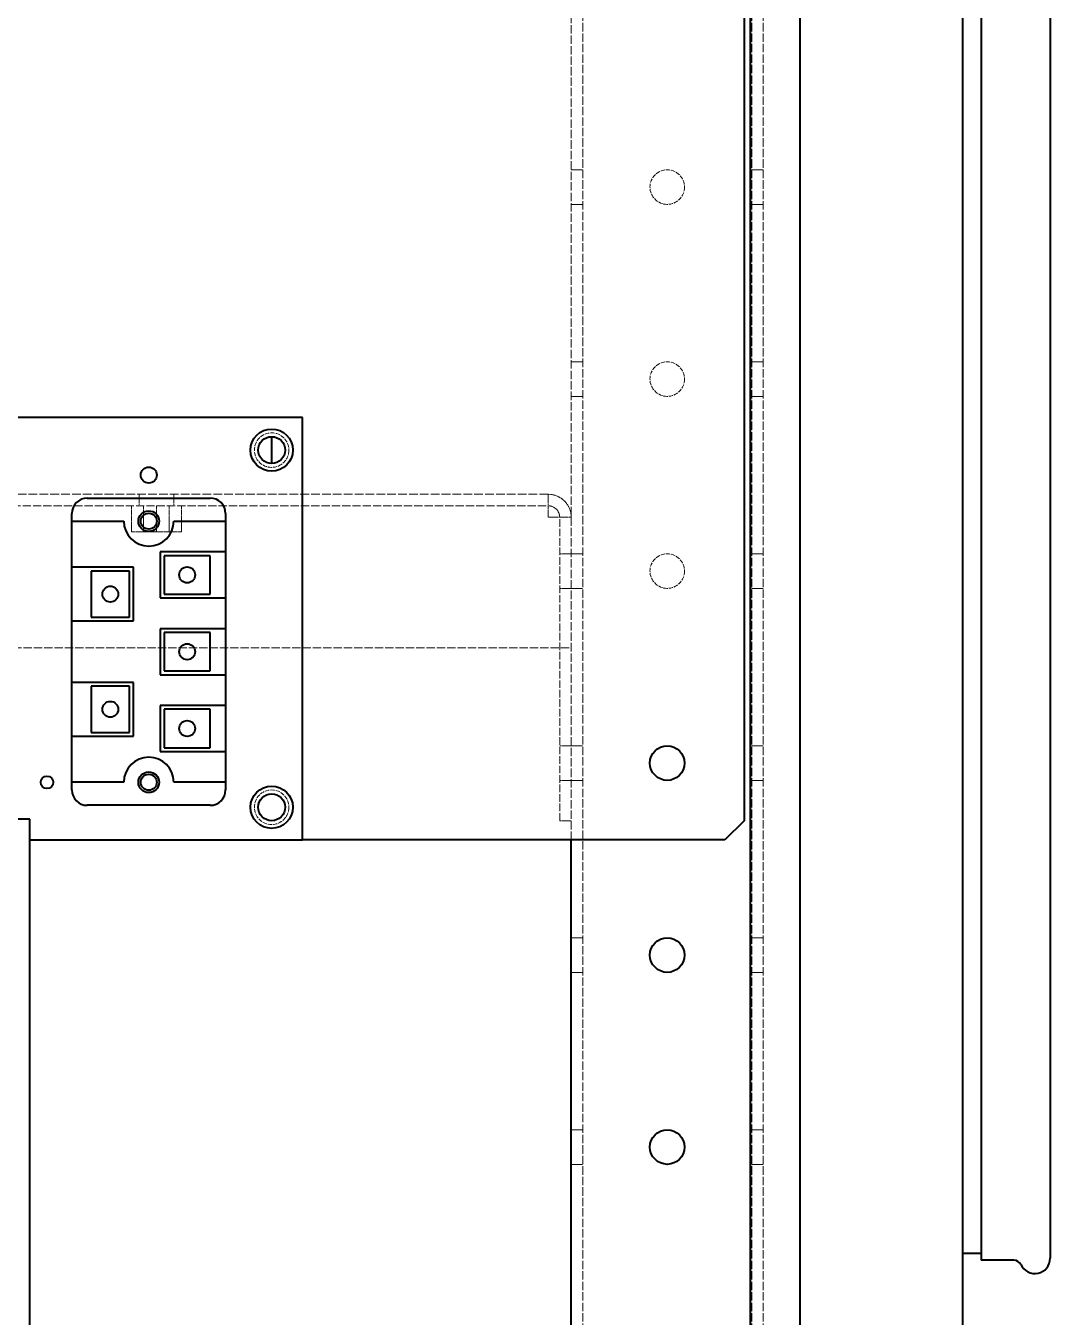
# Model space of a CAD drawing. Header units: inches. Extents: x 6934 to 18973, y 4254 to 7629.
# Drawn here: x 15670.5 to 15937.2, y 4935.5 to 5271.8 of the extents above; entities that cross this region are included whole.
import ezdxf

# ---------------------------------------------------------------- set-up
doc = ezdxf.new("R2010")
doc.units = ezdxf.units.IN
doc.header["$MEASUREMENT"] = 0
doc.linetypes.add('POWER SUPPLY CASE INLINER1$0$DASHED', pattern=[0.2067, 0.1654, -0.0413])
doc.layers.add('POWER SUPPLY CASE INLINER1$0$가려진 것(ISO)', color=2, linetype='POWER SUPPLY CASE INLINER1$0$DASHED', lineweight=18, true_color=0xffff00)
doc.layers.add('POWER SUPPLY CASE INLINER1$0$가시적인 것(ISO)', color=3, linetype='Continuous', lineweight=40, true_color=0x00ff00)

# ---------------------------------------------------------------- blocks, each defined once
blk = doc.blocks.new('POWER SUPPLY CASE INLINER1')
at = {"layer": 'POWER SUPPLY CASE INLINER1$0$가려진 것(ISO)', "ltscale": 13.215807}
for p, q in [((4007.09, 502.83), (4007.09, 1398.83)), ((4051.09, 502.83), (4051.09, 1398.83)), ((4054.09, 502.83), (4054.09, 1398.83))]:
    blk.add_line(p, q, dxfattribs=at)
at = {"layer": 'POWER SUPPLY CASE INLINER1$0$가려진 것(ISO)', "ltscale": 13.194353}
blk.add_line((4004.09, 805.83), (4004.09, 1285.83), dxfattribs=at)
at = {"layer": 'POWER SUPPLY CASE INLINER1$0$가려진 것(ISO)', "ltscale": 0.714161}
for p, q in [((4004.09, 980.33), (4007.09, 980.33)), ((4051.09, 980.33), (4054.09, 980.33)), ((4004.09, 971.33), (4007.09, 971.33)), ((4051.09, 971.33), (4054.09, 971.33)), ((4004.09, 930.33), (4007.09, 930.33)), ((4051.09, 930.33), (4054.09, 930.33)), ((4004.09, 921.33), (4007.09, 921.33)), ((4051.09, 921.33), (4054.09, 921.33)), ((3891.59, 892.83), (3891.59, 895.83)), ((3900.59, 892.83), (3900.59, 895.83)), ((3998.09, 892.83), (3998.09, 895.83)), ((4001.09, 880.33), (4004.09, 880.33)), ((4004.09, 880.33), (4007.09, 880.33)), ((4051.09, 880.33), (4054.09, 880.33)), ((4001.09, 871.33), (4004.09, 871.33)), ((4004.09, 871.33), (4007.09, 871.33)), ((4051.09, 871.33), (4054.09, 871.33)), ((4001.09, 830.33), (4004.09, 830.33)), ((4004.09, 830.33), (4007.09, 830.33)), ((4051.09, 830.33), (4054.09, 830.33)), ((4001.09, 821.33), (4004.09, 821.33)), ((4004.09, 821.33), (4007.09, 821.33)), ((4051.09, 821.33), (4054.09, 821.33)), ((4001.09, 810.83), (4004.09, 810.83)), ((4004.09, 780.33), (4007.09, 780.33)), ((4051.09, 780.33), (4054.09, 780.33)), ((4004.09, 771.33), (4007.09, 771.33)), ((4051.09, 771.33), (4054.09, 771.33)), ((4004.09, 730.33), (4007.09, 730.33)), ((4051.09, 730.33), (4054.09, 730.33)), ((4004.09, 721.33), (4007.09, 721.33)), ((4051.09, 721.33), (4054.09, 721.33))]:
    blk.add_line(p, q, dxfattribs=at)
at = {"layer": 'POWER SUPPLY CASE INLINER1$0$가려진 것(ISO)', "ltscale": 13.693068}
blk.add_line((3998.09, 895.83), (3839.59, 895.83), dxfattribs=at)
at = {"layer": 'POWER SUPPLY CASE INLINER1$0$가려진 것(ISO)', "ltscale": 12.978676}
blk.add_line((3719.09, 892.83), (3998.09, 892.83), dxfattribs=at)
at = {"layer": 'POWER SUPPLY CASE INLINER1$0$가려진 것(ISO)', "ltscale": 1.618892}
for p, q in [((3889.59, 892.83), (3889.59, 886.03)), ((3892.76, 886.03), (3892.76, 892.83)), ((3896.09, 892.83), (3896.09, 886.03)), ((3899.41, 886.03), (3899.41, 892.83)), ((3902.59, 892.83), (3902.59, 886.03))]:
    blk.add_line(p, q, dxfattribs=at)
at = {"layer": 'POWER SUPPLY CASE INLINER1$0$가려진 것(ISO)', "ltscale": 1.121859}
blk.add_line((3998.09, 889.83), (3998.09, 892.83), dxfattribs=at)
at = {"layer": 'POWER SUPPLY CASE INLINER1$0$가려진 것(ISO)', "ltscale": 1.428422}
blk.add_line((4004.09, 889.83), (3998.09, 889.83), dxfattribs=at)
at = {"layer": 'POWER SUPPLY CASE INLINER1$0$가려진 것(ISO)', "ltscale": 11.943638}
blk.add_line((4001.09, 810.83), (4001.09, 889.83), dxfattribs=at)
at = {"layer": 'POWER SUPPLY CASE INLINER1$0$가려진 것(ISO)', "ltscale": 1.786875}
for p, q in [((3889.59, 886.03), (3896.09, 886.03)), ((3896.09, 886.03), (3902.59, 886.03))]:
    blk.add_line(p, q, dxfattribs=at)
at = {"layer": 'POWER SUPPLY CASE INLINER1$0$가려진 것(ISO)', "ltscale": 13.018734}
blk.add_line((3616.59, 855.83), (4004.09, 855.83), dxfattribs=at)
at = {"layer": 'POWER SUPPLY CASE INLINER1$0$가려진 것(ISO)', "ltscale": 6.731654}
for centre in [(4029.09, 975.83), (4029.09, 925.83), (3926.09, 907.33), (4029.09, 875.83), (3926.09, 814.33)]:
    blk.add_circle(centre, 4.5, dxfattribs=at)
at = {"layer": 'POWER SUPPLY CASE INLINER1$0$가려진 것(ISO)', "ltscale": 2.243818}
blk.add_arc((3998.09, 889.83), 6, 0, 90, dxfattribs=at)
at = {"layer": 'POWER SUPPLY CASE INLINER1$0$가려진 것(ISO)', "ltscale": 1.121859}
blk.add_arc((3998.09, 889.83), 3, 0, 90, dxfattribs=at)
at = {"layer": 'POWER SUPPLY CASE INLINER1$0$가시적인 것(ISO)'}
for p, q in [((4106.09, 500.53), (4106.09, 1400.53)), ((4063.74, 552.88), (4063.74, 1358.18)), ((4110.79, 1354.68), (4110.79, 696.38)), ((4128.79, 1354.18), (4128.79, 696.88)), ((4050.74, 565.88), (4050.74, 1345.18)), ((4049.09, 1280.83), (4049.09, 810.83)), ((3934.09, 915.83), (3721.09, 915.83)), ((3934.09, 805.83), (3934.09, 915.83)), ((3926.09, 910.83), (3926.09, 903.83)), ((3878.09, 894.83), (3910.09, 894.83)), ((3874.09, 888.83), (3874.09, 890.83)), ((3874.09, 876.83), (3874.09, 888.83)), ((3874.09, 888.83), (3887.59, 888.83)), ((3900.59, 888.83), (3914.09, 888.83)), ((3914.09, 890.83), (3914.09, 888.83)), ((3914.09, 888.83), (3914.09, 880.83)), ((3897.09, 880.83), (3897.09, 868.83)), ((3914.09, 880.83), (3897.09, 880.83)), ((3898.09, 879.83), (3898.09, 869.83)), ((3910.09, 879.83), (3898.09, 879.83)), ((3910.09, 869.83), (3910.09, 879.83)), ((3914.09, 880.83), (3914.09, 868.83)), ((3890.09, 876.83), (3874.09, 876.83)), ((3874.09, 862.83), (3874.09, 876.83)), ((3889.09, 875.83), (3879.09, 875.83)), ((3879.09, 875.83), (3879.09, 863.83)), ((3889.09, 863.83), (3889.09, 875.83)), ((3890.09, 862.83), (3890.09, 876.83)), ((3897.09, 868.83), (3914.09, 868.83)), ((3898.09, 869.83), (3910.09, 869.83)), ((3914.09, 868.83), (3914.09, 860.83)), ((3874.09, 846.83), (3874.09, 862.83)), ((3874.09, 862.83), (3890.09, 862.83)), ((3879.09, 863.83), (3889.09, 863.83)), ((3897.09, 860.83), (3897.09, 848.83)), ((3914.09, 860.83), (3897.09, 860.83)), ((3898.09, 859.83), (3898.09, 849.83)), ((3910.09, 859.83), (3898.09, 859.83)), ((3910.09, 849.83), (3910.09, 859.83)), ((3914.09, 860.83), (3914.09, 848.83)), ((3897.09, 848.83), (3914.09, 848.83)), ((3898.09, 849.83), (3910.09, 849.83)), ((3914.09, 848.83), (3914.09, 840.83)), ((3890.09, 846.83), (3874.09, 846.83)), ((3874.09, 832.83), (3874.09, 846.83)), ((3889.09, 845.83), (3879.09, 845.83)), ((3879.09, 845.83), (3879.09, 833.83)), ((3889.09, 833.83), (3889.09, 845.83)), ((3890.09, 832.83), (3890.09, 846.83)), ((3897.09, 840.83), (3897.09, 828.83)), ((3914.09, 840.83), (3897.09, 840.83)), ((3914.09, 840.83), (3914.09, 828.83)), ((3910.09, 839.83), (3898.09, 839.83)), ((3898.09, 839.83), (3898.09, 829.83)), ((3910.09, 829.83), (3910.09, 839.83)), ((3874.09, 820.83), (3874.09, 832.83)), ((3874.09, 832.83), (3890.09, 832.83)), ((3879.09, 833.83), (3889.09, 833.83)), ((3897.09, 828.83), (3914.09, 828.83)), ((3898.09, 829.83), (3910.09, 829.83)), ((3914.09, 828.83), (3914.09, 820.83)), ((3887.59, 820.83), (3874.09, 820.83)), ((3874.09, 818.83), (3874.09, 820.83)), ((3914.09, 820.83), (3900.59, 820.83)), ((3914.09, 820.83), (3914.09, 818.83)), ((3910.09, 814.83), (3878.09, 814.83)), ((3863.09, 811.23), (3856.59, 811.23)), ((3863.09, 618.23), (3863.09, 811.23)), ((4049.09, 810.83), (4044.09, 805.83)), ((3863.09, 805.83), (3934.09, 805.83)), ((4044.09, 805.83), (3934.09, 805.83)), ((4004.09, 565.88), (4004.09, 805.83)), ((4106.09, 698.23), (4110.79, 698.23)), ((4119.33, 696.38), (4110.79, 696.38))]:
    blk.add_line(p, q, dxfattribs=at)
for centre, radius in [((3926.09, 907.33), 5.5), ((3926.09, 907.33), 3.5), ((3894.09, 900.83), 2.07), ((3894.09, 888.83), 2.7), ((3894.09, 888.83), 2.07), ((3904.09, 874.83), 2.07), ((3884.09, 869.83), 2.07), ((3904.09, 854.83), 2.07), ((3884.09, 839.83), 2.07), ((3904.09, 834.83), 2.07), ((4029.09, 825.83), 4.5), ((3867.59, 820.83), 1.62), ((3894.09, 820.83), 2.7), ((3894.09, 820.83), 2.07), ((3926.09, 814.33), 5.5), ((3926.09, 814.33), 3.5), ((4029.09, 775.83), 4.5), ((4029.09, 725.83), 4.5)]:
    blk.add_circle(centre, radius, dxfattribs=at)
for centre, radius, start, end in [((3878.09, 890.83), 4, 90, 180), ((3910.09, 890.83), 4, 0, 90), ((3894.09, 888.83), 6.5, 180, 0), ((3894.09, 820.83), 6.5, 0, 180), ((3878.09, 818.83), 4, 180, 270), ((3910.09, 818.83), 4, 270, 0), ((4119.33, 694.38), 2, 24.6243, 90), ((4124.79, 696.88), 4, 204.6243, 0)]:
    blk.add_arc(centre, radius, start, end, dxfattribs=at)

msp = doc.modelspace()

# ---------------------------------------------------------------- block references
msp.add_blockref('POWER SUPPLY CASE INLINER1', (11808.399, 4254.001))

doc.saveas('drawing.dxf')
